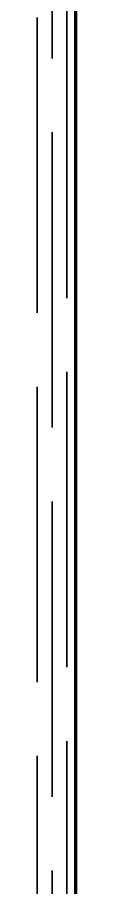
# Model space of a CAD drawing. Header units: millimetres. Extents: x 0 to 2208, y 0 to 420.
# Drawn here: x 206.55 to 207.07, y 198.2 to 209.98 of the extents above; entities that cross this region are included whole.
import ezdxf

# ---------------------------------------------------------------- set-up
doc = ezdxf.new("R2010")
doc.units = ezdxf.units.MM
doc.linetypes.add('IRAM-E-TRAZOS', pattern=[5, 4, -1])
doc.layers.add('01-VISIBLE', color=7, linetype='CONTINUOUS', lineweight=70)
doc.layers.add('02-OCULTA', color=4, linetype='IRAM-E-TRAZOS', lineweight=35)

msp = doc.modelspace()

# ---------------------------------------------------------------- linework, layer by layer
at = {"layer": '01-VISIBLE'}
msp.add_line((207.067, 149.994), (207.067, 217.191), dxfattribs=at)
at = {"layer": '02-OCULTA'}
for p, q in [((206.547, 120.979), (206.547, 217.391)), ((206.747, 124.426), (206.747, 217.191)), ((206.747, 124.426), (206.747, 217.191)), ((206.947, 121.179), (206.947, 217.191)), ((207.067, 121.179), (207.067, 217.191))]:
    msp.add_line(p, q, dxfattribs=at)

doc.saveas('drawing.dxf')
